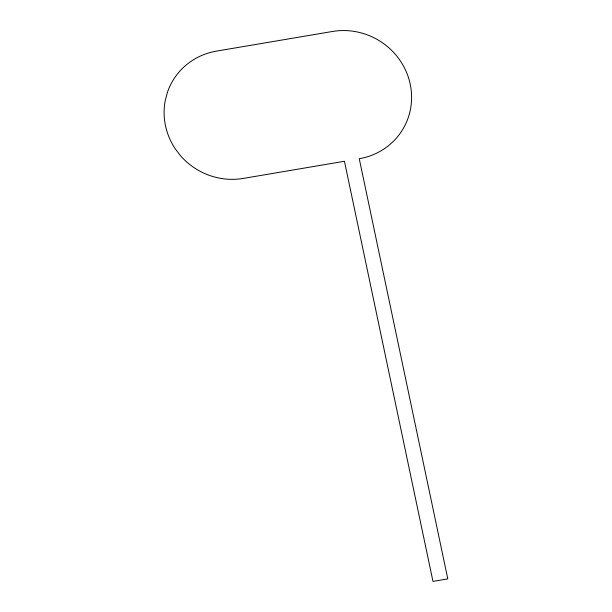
<?xml version="1.0" encoding="UTF-8"?>
<svg xmlns="http://www.w3.org/2000/svg" width="612" height="612" viewBox="0 0 612 612"><rect width="100%" height="100%" fill="white"/><g stroke="black" fill="none" stroke-linecap="round" stroke-linejoin="round"><path stroke-width="0.92" d="M167.405 92.397L165.248 100.498A66.486 63.877 31.1 0 0 175.522 149.213L180.815 156.052A66.486 63.877 31.1 0 0 243.308 178.421L344.441 161.27L432.982 581.4L447.793 578.891L359.252 158.715A66.44 63.839 31.1 0 0 410.216 84.158A66.44 63.839 31.1 0 0 332.4 31.487L216.48 51.11A66.486 63.877 31.1 0 0 167.405 92.397"/></g></svg>
